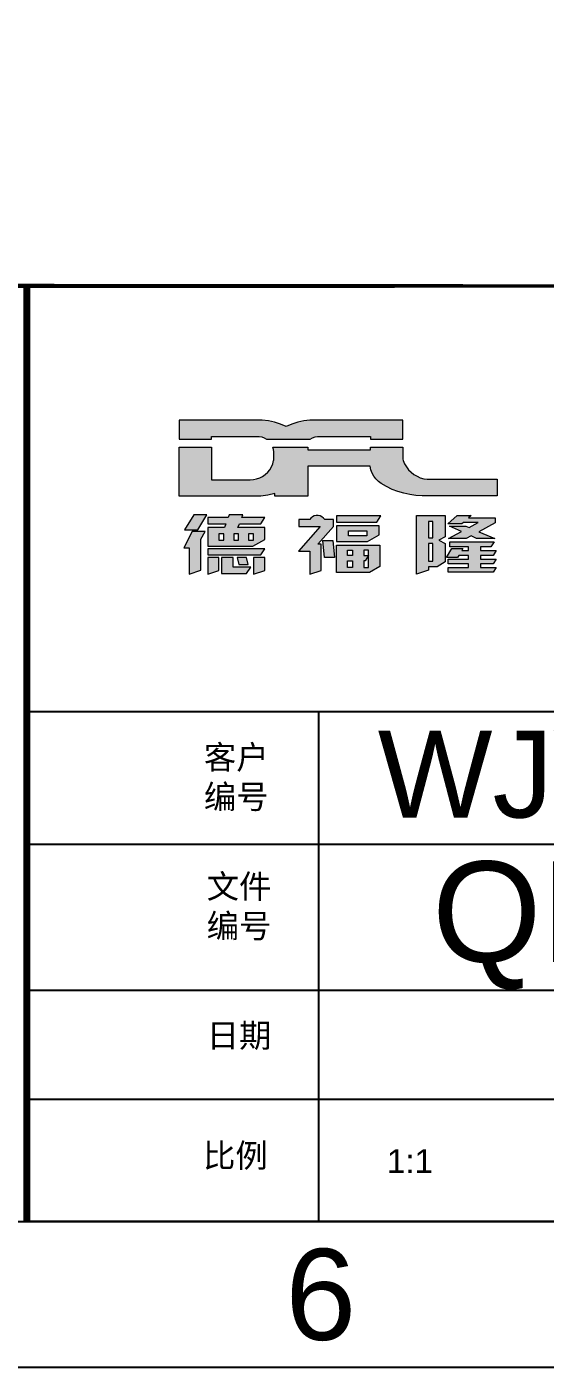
# Model space of a CAD drawing. Header units: millimetres. Extents: x 20905 to 43117, y -15595 to -5301.
# Drawn here: x 22789.7 to 22839.7, y -15421.9 to -15292.3 of the extents above; entities that cross this region are included whole.
import ezdxf

# ---------------------------------------------------------------- set-up
doc = ezdxf.new("R2010")
doc.units = ezdxf.units.MM
doc.header["$LTSCALE"] = 0.2
doc.layers.add('图形外框', color=7, linetype='Continuous')
doc.layers.add('背胶', color=2, linetype='Continuous')
doc.styles.add('宋体', font='arial.ttf')

msp = doc.modelspace()

# ---------------------------------------------------------------- hatches: boundary and pattern name
at = {"layer": '图形外框'}
h = msp.add_hatch(color=5, dxfattribs=at)
h.paths.add_polyline_path([(22825.9641, -15330.3508), (22816.9972, -15330.3508), (22816.4106, -15330.4346), (22815.824, -15330.5663), (22815.2613, -15330.7459), (22814.7106, -15330.9734), (22814.148, -15330.7459), (22813.5733, -15330.5544), (22812.9867, -15330.4346), (22812.3761, -15330.3508), (22804.367, -15330.3508), (22804.367, -15332.2065), (22807.4916, -15332.2065), (22807.4916, -15331.9431), (22812.0888, -15331.9431), (22812.3402, -15331.991), (22812.5796, -15332.0748), (22812.8071, -15332.2065), (22817.0212, -15332.2065), (22817.2486, -15332.0748), (22817.4881, -15331.991), (22817.7395, -15331.9431), (22822.8515, -15331.9431), (22822.8515, -15332.2065), (22825.9641, -15332.2065)], flags=17)
h.paths.add_polyline_path([(22804.367, -15332.2065), (22807.4916, -15332.2065), (22807.4916, -15331.9431), (22812.0888, -15331.9431), (22812.3402, -15331.991), (22812.5796, -15332.0748), (22812.8071, -15332.2065), (22817.0212, -15332.2065), (22817.2486, -15332.0748), (22817.4881, -15331.991), (22817.7395, -15331.9431), (22822.8515, -15331.9431), (22822.8515, -15332.2065), (22825.9641, -15332.2065), (22825.9641, -15330.3508), (22816.9972, -15330.3508), (22816.4106, -15330.4346), (22815.824, -15330.5663), (22815.2613, -15330.7459), (22814.7106, -15330.9734), (22814.148, -15330.7459), (22813.5733, -15330.5544), (22812.9867, -15330.4346), (22812.3761, -15330.3508), (22804.367, -15330.3508)])
for points in [[(22804.367, -15332.2065), (22807.4916, -15332.2065), (22807.4916, -15331.9431), (22812.0888, -15331.9431), (22812.3402, -15331.991), (22812.5796, -15332.0748), (22812.8071, -15332.2065), (22817.0212, -15332.2065), (22817.2486, -15332.0748), (22817.4881, -15331.991), (22817.7395, -15331.9431), (22822.8515, -15331.9431), (22822.8515, -15332.2065), (22825.9641, -15332.2065), (22825.9641, -15330.3508), (22816.9972, -15330.3508), (22816.4106, -15330.4346), (22815.824, -15330.5663), (22815.2613, -15330.7459), (22814.7106, -15330.9734), (22814.148, -15330.7459), (22813.5733, -15330.5544), (22812.9867, -15330.4346), (22812.3761, -15330.3508), (22804.367, -15330.3508)], [(22816.8057, -15334.8043), (22822.8155, -15334.8043), (22822.8874, -15335.1515), (22823.0071, -15335.4748), (22823.1627, -15335.7741), (22823.3662, -15336.0494), (22823.6057, -15336.2888), (22823.881, -15336.4924), (22824.3958, -15336.7917), (22824.9345, -15337.055), (22825.4852, -15337.2705), (22826.0599, -15337.4381), (22826.6345, -15337.5579), (22827.2331, -15337.6417), (22827.8198, -15337.6776), (22835.0747, -15337.6776), (22835.0747, -15336.0853), (22828.6697, -15336.0853), (22828.3226, -15336.0734), (22827.9874, -15336.0255), (22827.6521, -15335.9297), (22827.3409, -15335.786), (22827.0416, -15335.6184), (22826.7662, -15335.4029), (22826.5268, -15335.1635), (22826.3113, -15334.8881), (22826.1317, -15334.5888), (22825.9881, -15334.2776), (22825.9641, -15334.1459), (22825.9641, -15332.9607), (22822.8515, -15332.9607), (22822.8515, -15333.2241), (22816.8057, -15333.2241), (22816.8057, -15332.9607), (22813.4057, -15332.9607), (22813.4656, -15333.2001), (22813.5015, -15333.4396), (22813.5015, -15334.2776), (22813.4895, -15334.2776), (22813.4057, -15334.5888), (22813.286, -15334.8762), (22813.1184, -15335.1515), (22812.9149, -15335.4029), (22812.6874, -15335.6184), (22812.424, -15335.798), (22812.1487, -15335.9417), (22811.8494, -15336.0494), (22811.5381, -15336.1093), (22811.2149, -15336.1332), (22807.4916, -15336.1332), (22807.4916, -15332.9607), (22804.367, -15332.9607), (22804.367, -15337.7255), (22812.2684, -15337.7255), (22812.9388, -15337.6177), (22813.5972, -15337.4621), (22813.5972, -15337.7255), (22816.8057, -15337.7255)]]:
    msp.add_hatch(color=5, dxfattribs=at).paths.add_polyline_path(points)
h = msp.add_hatch(color=5, dxfattribs=at)
h.paths.add_polyline_path([(22807.0487, -15339.5332), (22805.7797, -15339.5332), (22804.8937, -15340.9818), (22806.1747, -15340.9818)])
h.paths.add_polyline_path([(22806.474, -15341.8797), (22806.8691, -15341.1374), (22805.636, -15341.1374), (22804.8099, -15342.6938), (22805.3247, -15342.6938), (22805.3247, -15345.2557), (22806.474, -15344.8607)])
h.paths.add_polyline_path([(22812.6395, -15339.7846), (22810.4127, -15339.7846), (22810.5205, -15339.5332), (22809.2036, -15339.5332), (22809.1078, -15339.7846), (22807.1205, -15339.7846), (22807.1205, -15340.3832), (22808.8804, -15340.3832), (22808.7367, -15340.7543), (22807.1205, -15340.7543), (22807.1205, -15342.5621), (22811.4902, -15342.5621), (22812.6275, -15341.9036), (22812.6275, -15340.7543), (22810.0416, -15340.7543), (22810.1853, -15340.3832), (22812.2564, -15340.3832)])
h.paths.add_polyline_path([(22808.6888, -15341.3409), (22808.6888, -15341.9635), (22808.2099, -15341.9635), (22808.2099, -15341.3409)], flags=16)
h.paths.add_polyline_path([(22809.6466, -15341.3409), (22810.1135, -15341.3409), (22810.1135, -15341.9635), (22809.6466, -15341.9635)], flags=16)
h.paths.add_polyline_path([(22811.0712, -15341.3409), (22811.5501, -15341.3409), (22811.5501, -15341.9635), (22811.0712, -15341.9635)], flags=16)
h.paths.add_polyline_path([(22812.6515, -15342.8135), (22807.1205, -15342.8135), (22807.1205, -15343.4001), (22812.2564, -15343.4001)])
h.paths.add_polyline_path([(22809.5747, -15343.6515), (22808.4613, -15343.6515), (22808.4613, -15345.1839), (22810.8796, -15345.1839), (22811.2747, -15344.5853), (22809.5747, -15344.5853)])
h.paths.add_polyline_path([(22808.2099, -15343.6515), (22807.1205, -15343.6515), (22807.1205, -15345.2677), (22808.2099, -15344.9085)])
h.paths.add_polyline_path([(22810.8677, -15343.6515), (22809.9578, -15343.6515), (22810.1254, -15344.3339), (22811.0233, -15344.3339)], flags=17)
h.paths.add_polyline_path([(22812.6275, -15343.6515), (22811.5381, -15343.6515), (22811.5381, -15345.2677), (22812.6275, -15344.9085)])
h = msp.add_hatch(color=5, dxfattribs=at)
h.paths.add_polyline_path([(22819.2599, -15340.6466), (22819.2599, -15339.9762), (22818.4219, -15339.9762), (22818.3022, -15339.8325), (22818.1465, -15339.7128), (22817.9789, -15339.629), (22817.7874, -15339.5811), (22817.5958, -15339.5811), (22817.4163, -15339.629), (22817.2367, -15339.7128), (22817.093, -15339.8325), (22816.9733, -15339.9762), (22815.9198, -15339.9762), (22815.9198, -15340.6586), (22817.967, -15340.6586), (22815.8839, -15343.017), (22816.9972, -15343.017), (22816.9972, -15345.2677), (22818.0867, -15344.8966), (22818.0867, -15342.3586), (22817.7515, -15342.3586)])
h.paths.add_polyline_path([(22823.8451, -15339.629), (22819.5472, -15339.629), (22819.5472, -15340.2156), (22823.462, -15340.2156)])
h.paths.add_polyline_path([(22823.6775, -15340.5867), (22819.5472, -15340.5867), (22819.5472, -15342.0952), (22822.5522, -15342.0952), (22823.6775, -15341.4367)])
h.paths.add_polyline_path([(22820.7205, -15341.0776), (22822.5043, -15341.0776), (22822.5043, -15341.5564), (22820.7205, -15341.5564)], flags=16)
h.paths.add_polyline_path([(22819.2001, -15342.0114), (22818.2423, -15342.0114), (22818.4099, -15343.6276), (22819.3677, -15343.6276)])
h.paths.add_polyline_path([(22823.7493, -15342.4543), (22819.5472, -15342.4543), (22819.5472, -15345.0881), (22822.7317, -15345.0881), (22823.7493, -15344.5135)])
h.paths.add_polyline_path([(22822.193, -15343.9508), (22822.3127, -15343.9508), (22822.636, -15343.46), (22822.193, -15343.46), (22822.193, -15342.9452), (22822.6599, -15342.9452), (22822.6599, -15344.5973), (22822.193, -15344.5973)], flags=16)
h.paths.add_polyline_path([(22821.1036, -15343.9508), (22821.1036, -15344.5973), (22820.6367, -15344.5973), (22820.6367, -15343.9508)], flags=16)
h.paths.add_polyline_path([(22821.1036, -15343.46), (22820.6367, -15343.46), (22820.6367, -15342.9452), (22821.1036, -15342.9452)], flags=16)
h = msp.add_hatch(color=5, dxfattribs=at)
h.paths.add_polyline_path([(22830.0465, -15341.6522), (22830.0465, -15339.5691), (22827.269, -15339.5691), (22827.269, -15345.2677), (22828.4303, -15344.8726), (22828.4303, -15344.5494), (22829.2683, -15344.5494), (22830.0465, -15344.0466), (22830.0465, -15342.2867), (22829.4479, -15341.9635)])
h.paths.add_polyline_path([(22828.4303, -15340.1557), (22828.8733, -15340.1557), (22828.8733, -15341.736), (22828.4303, -15341.736)], flags=16)
h.paths.add_polyline_path([(22828.4303, -15342.2867), (22828.8733, -15342.2867), (22828.8733, -15343.9987), (22828.4303, -15343.9987)], flags=16)
h.paths.add_polyline_path([(22834.8951, -15339.7966), (22832.3092, -15339.7966), (22832.5606, -15339.5691), (22831.2197, -15339.5691), (22830.3219, -15340.3952), (22831.6627, -15340.3952), (22831.8064, -15340.2635), (22833.231, -15340.2635), (22832.3571, -15340.7304), (22832.0578, -15340.6107), (22830.4775, -15340.6107), (22831.6148, -15341.1374), (22830.3578, -15341.8078), (22832.0937, -15341.8078), (22832.5486, -15341.5564), (22833.0634, -15341.8078), (22834.8592, -15341.8078), (22833.3148, -15341.1494), (22834.8951, -15340.2994)])
h.paths.add_polyline_path([(22834.7754, -15342.1431), (22830.5014, -15342.1431), (22830.5014, -15342.598), (22832.2972, -15342.598), (22832.2972, -15342.9811), (22831.6507, -15342.9811), (22831.7704, -15342.7656), (22830.705, -15342.7656), (22830.1902, -15343.6276), (22831.2557, -15343.6276), (22831.3754, -15343.436), (22832.2972, -15343.436), (22832.2972, -15343.7952), (22830.3338, -15343.7952), (22830.3338, -15344.2501), (22832.2972, -15344.2501), (22832.2972, -15344.6092), (22830.3338, -15344.6092), (22830.3338, -15345.0642), (22834.6796, -15345.0642), (22834.9789, -15344.6092), (22833.4585, -15344.6092), (22833.4585, -15344.2501), (22834.6796, -15344.2501), (22834.9789, -15343.7952), (22833.4585, -15343.7952), (22833.4585, -15343.436), (22834.6796, -15343.436), (22834.9789, -15342.9811), (22833.4585, -15342.9811), (22833.4585, -15342.598), (22834.4761, -15342.598)])

# ---------------------------------------------------------------- linework, layer by layer
for points in [[(22085.1307, -14753.119), (22085.1307, -15421.9241), (23059.3911, -15421.9241), (23059.3911, -14753.119)], [(22098.9975, -14767.1991), (22098.9975, -15407.844), (23045.5244, -15407.844), (23045.5244, -14767.1991)]]:
    msp.add_lwpolyline(points, close=True, dxfattribs=at)
at = {"layer": '图形外框', "color": 0}
for points in [[(23045.4581, -15317.3911, 0, 0, 0), (22619.8727, -15317.3911, 0.6953, 0.6953, 0)], [(22789.6614, -15381.953, 0, 0, 0), (22619.8727, -15381.953, 0.6953, 0.6953, 0)]]:
    msp.add_lwpolyline(points, format="xyseb", close=True, dxfattribs=at)
at = {"layer": '图形外框', "color": 0, "const_width": 0.6953}
msp.add_lwpolyline([(22789.6614, -15317.3911), (22789.6614, -15407.7778)], dxfattribs=at)
at = {"layer": '图形外框', "color": 0}
for points in [[(22789.6614, -15358.5355), (23045.5244, -15358.5355)], [(22817.8337, -15358.5355), (22817.8337, -15407.844)], [(22929.976, -15371.4056), (22789.6614, -15371.4056)], [(22929.976, -15385.5006), (22789.6614, -15385.5006)], [(22929.976, -15396.0561), (22789.6614, -15396.0561)]]:
    msp.add_lwpolyline(points, dxfattribs=at)
at = {"layer": '图形外框'}
msp.add_lwpolyline([(23059.3911, -15421.9241), (23045.5244, -15407.844), (22789.7277, -15407.844)], dxfattribs=at)
at = {"layer": '背胶', "color": 5, "lineweight": 0}
for points in [[(22804.367, -15332.2065), (22807.4916, -15332.2065), (22807.4916, -15331.9431), (22812.0888, -15331.9431), (22812.3402, -15331.991), (22812.5796, -15332.0748), (22812.8071, -15332.2065), (22817.0212, -15332.2065), (22817.2486, -15332.0748), (22817.4881, -15331.991), (22817.7395, -15331.9431), (22822.8515, -15331.9431), (22822.8515, -15332.2065), (22825.9641, -15332.2065), (22825.9641, -15330.3508), (22816.9972, -15330.3508), (22816.4106, -15330.4346), (22815.824, -15330.5663), (22815.2613, -15330.7459), (22814.7106, -15330.9734), (22814.148, -15330.7459), (22813.5733, -15330.5544), (22812.9867, -15330.4346), (22812.3761, -15330.3508), (22804.367, -15330.3508)], [(22823.3662, -15336.0494), (22823.1627, -15335.7741), (22823.0071, -15335.4748), (22822.8874, -15335.1515), (22822.8155, -15334.8043), (22816.8057, -15334.8043), (22816.8057, -15337.7255), (22813.5972, -15337.7255), (22813.5972, -15337.4621), (22812.9388, -15337.6177), (22812.2684, -15337.7255), (22804.367, -15337.7255), (22804.367, -15332.9607), (22807.4916, -15332.9607), (22807.4916, -15336.1332), (22811.2149, -15336.1332), (22811.5381, -15336.1093), (22811.8494, -15336.0494), (22812.1487, -15335.9417), (22812.424, -15335.798), (22812.6874, -15335.6184), (22812.9149, -15335.4029), (22813.1184, -15335.1515), (22813.286, -15334.8762), (22813.4057, -15334.5888), (22813.4895, -15334.2776), (22813.5015, -15334.2776), (22813.5015, -15333.4396), (22813.4656, -15333.2001), (22813.4057, -15332.9607), (22816.8057, -15332.9607), (22816.8057, -15333.2241), (22822.8515, -15333.2241), (22822.8515, -15332.9607), (22825.9641, -15332.9607), (22825.9641, -15334.1459), (22825.9881, -15334.2776), (22826.1317, -15334.5888), (22826.3113, -15334.8881), (22826.5268, -15335.1635), (22826.7662, -15335.4029), (22827.0416, -15335.6184), (22827.3409, -15335.786), (22827.6521, -15335.9297), (22827.9874, -15336.0255), (22828.3226, -15336.0734), (22828.6697, -15336.0853), (22835.0747, -15336.0853), (22835.0747, -15337.6776), (22827.8198, -15337.6776), (22827.2331, -15337.6417), (22826.6345, -15337.5579), (22826.0599, -15337.4381), (22825.4852, -15337.2705), (22824.9345, -15337.055), (22824.3958, -15336.7917), (22823.881, -15336.4924), (22823.6057, -15336.2888)], [(22806.1747, -15340.9818), (22807.0487, -15339.5332), (22805.7797, -15339.5332), (22804.8937, -15340.9818)], [(22808.8804, -15340.3832), (22808.7367, -15340.7543), (22807.1205, -15340.7543), (22807.1205, -15342.5621), (22811.4902, -15342.5621), (22812.6275, -15341.9036), (22812.6275, -15340.7543), (22810.0416, -15340.7543), (22810.1853, -15340.3832), (22812.2564, -15340.3832), (22812.6395, -15339.7846), (22810.4127, -15339.7846), (22810.5205, -15339.5332), (22809.2036, -15339.5332), (22809.1078, -15339.7846), (22807.1205, -15339.7846), (22807.1205, -15340.3832)], [(22818.1465, -15339.7128), (22817.9789, -15339.629), (22817.7874, -15339.5811), (22817.5958, -15339.5811), (22817.4163, -15339.629), (22817.2367, -15339.7128), (22817.093, -15339.8325), (22816.9733, -15339.9762), (22815.9198, -15339.9762), (22815.9198, -15340.6586), (22817.967, -15340.6586), (22815.8839, -15343.017), (22816.9972, -15343.017), (22816.9972, -15345.2677), (22818.0867, -15344.8966), (22818.0867, -15342.3586), (22817.7515, -15342.3586), (22819.2599, -15340.6466), (22819.2599, -15339.9762), (22818.4219, -15339.9762), (22818.3022, -15339.8325)], [(22819.5472, -15339.629), (22819.5472, -15340.2156), (22823.462, -15340.2156), (22823.8451, -15339.629)], [(22822.5522, -15342.0952), (22823.6775, -15341.4367), (22823.6775, -15340.5867), (22819.5472, -15340.5867), (22819.5472, -15342.0952)], [(22829.4479, -15341.9635), (22830.0465, -15342.2867), (22830.0465, -15344.0466), (22829.2683, -15344.5494), (22828.4303, -15344.5494), (22828.4303, -15344.8726), (22827.269, -15345.2677), (22827.269, -15339.5691), (22830.0465, -15339.5691), (22830.0465, -15341.6522)], [(22828.8733, -15341.736), (22828.8733, -15340.1557), (22828.4303, -15340.1557), (22828.4303, -15341.736)], [(22832.3092, -15339.7966), (22834.8951, -15339.7966), (22834.8951, -15340.2994), (22833.3148, -15341.1494), (22834.8592, -15341.8078), (22833.0634, -15341.8078), (22832.5486, -15341.5564), (22832.0937, -15341.8078), (22830.3578, -15341.8078), (22831.6148, -15341.1374), (22830.4775, -15340.6107), (22832.0578, -15340.6107), (22832.3571, -15340.7304), (22833.231, -15340.2635), (22831.8064, -15340.2635), (22831.6627, -15340.3952), (22830.3219, -15340.3952), (22831.2197, -15339.5691), (22832.5606, -15339.5691)], [(22805.3247, -15342.6938), (22805.3247, -15345.2557), (22806.474, -15344.8607), (22806.474, -15341.8797), (22806.8691, -15341.1374), (22805.636, -15341.1374), (22804.8099, -15342.6938)], [(22808.6888, -15341.9635), (22808.6888, -15341.3409), (22808.2099, -15341.3409), (22808.2099, -15341.9635)], [(22810.1135, -15341.9635), (22810.1135, -15341.3409), (22809.6466, -15341.3409), (22809.6466, -15341.9635)], [(22811.0712, -15341.9635), (22811.5501, -15341.9635), (22811.5501, -15341.3409), (22811.0712, -15341.3409)], [(22819.3677, -15343.6276), (22818.4099, -15343.6276), (22818.2423, -15342.0114), (22819.2001, -15342.0114)], [(22820.7205, -15341.5564), (22820.7205, -15341.0776), (22822.5043, -15341.0776), (22822.5043, -15341.5564)], [(22812.6515, -15342.8135), (22807.1205, -15342.8135), (22807.1205, -15343.4001), (22812.2564, -15343.4001)], [(22822.7317, -15345.0881), (22819.5472, -15345.0881), (22819.5472, -15342.4543), (22823.7493, -15342.4543), (22823.7493, -15344.5135)], [(22820.6367, -15342.9452), (22821.1036, -15342.9452), (22821.1036, -15343.46), (22820.6367, -15343.46)], [(22822.636, -15343.46), (22822.3127, -15343.9508), (22822.193, -15343.9508), (22822.193, -15344.5973), (22822.6599, -15344.5973), (22822.6599, -15342.9452), (22822.193, -15342.9452), (22822.193, -15343.46)], [(22828.8733, -15343.9987), (22828.8733, -15342.2867), (22828.4303, -15342.2867), (22828.4303, -15343.9987)], [(22833.4585, -15342.598), (22833.4585, -15342.9811), (22834.9789, -15342.9811), (22834.6796, -15343.436), (22833.4585, -15343.436), (22833.4585, -15343.7952), (22834.9789, -15343.7952), (22834.6796, -15344.2501), (22833.4585, -15344.2501), (22833.4585, -15344.6092), (22834.9789, -15344.6092), (22834.6796, -15345.0642), (22830.3338, -15345.0642), (22830.3338, -15344.6092), (22832.2972, -15344.6092), (22832.2972, -15344.2501), (22830.3338, -15344.2501), (22830.3338, -15343.7952), (22832.2972, -15343.7952), (22832.2972, -15343.436), (22831.3754, -15343.436), (22831.2557, -15343.6276), (22830.1902, -15343.6276), (22830.705, -15342.7656), (22831.7704, -15342.7656), (22831.6507, -15342.9811), (22832.2972, -15342.9811), (22832.2972, -15342.598), (22830.5014, -15342.598), (22830.5014, -15342.1431), (22834.7754, -15342.1431), (22834.4761, -15342.598)], [(22808.2099, -15344.9085), (22808.2099, -15343.6515), (22807.1205, -15343.6515), (22807.1205, -15345.2677)], [(22808.4613, -15345.1839), (22810.8796, -15345.1839), (22811.2747, -15344.5853), (22809.5747, -15344.5853), (22809.5747, -15343.6515), (22808.4613, -15343.6515)], [(22810.8677, -15343.6515), (22809.9578, -15343.6515), (22810.1254, -15344.3339), (22811.0233, -15344.3339)], [(22811.5381, -15343.6515), (22811.5381, -15345.2677), (22812.6275, -15344.9085), (22812.6275, -15343.6515)], [(22821.1036, -15344.5973), (22820.6367, -15344.5973), (22820.6367, -15343.9508), (22821.1036, -15343.9508)]]:
    msp.add_lwpolyline(points, close=True, dxfattribs=at)

# ---------------------------------------------------------------- texts
at = {"layer": '图形外框', "color": 0, "style": '宋体'}
msp.add_text('1:1', height=2.29283, dxfattribs=at).set_placement((22824.426, -15403.1503))
at = {"layer": '图形外框', "style": '宋体'}
msp.add_text('6', height=8.8001, dxfattribs=at).set_placement((22814.622, -15419.2841))
at = {"layer": '图形外框', "color": 0, "char_height": 2.29283, "attachment_point": 1, "style": '宋体'}
for s, insert, width in [('{\\fSimSun|b0|i0|c134|p54;客户编号}', (22806.7552, -15361.8095), 6.888679), ('{\\fSimSun|b0|i0|c134|p54;文件编号}', (22807.0245, -15374.297), 6.888679), ('{\\fSimSun|b0|i0|c134|p54;日期}', (22807.0245, -15388.71), 12.767058), ('{\\fSimSun|b0|i0|c134|p54;比例}', (22806.6716, -15400.3132), 12.767058)]:
    msp.add_mtext(s, dxfattribs=dict(at, insert=insert, width=width))
at = {"layer": '图形外框', "width": 100.928046, "attachment_point": 2, "style": '宋体'}
for s, insert, char_height in [('WJWXT101117C-6', (22874.0763, -15360.3842), 8.4), ('QD101T41A04', (22874.0763, -15373.027), 9.72)]:
    msp.add_mtext(s, dxfattribs=dict(at, insert=insert, char_height=char_height))

doc.saveas('drawing.dxf')
